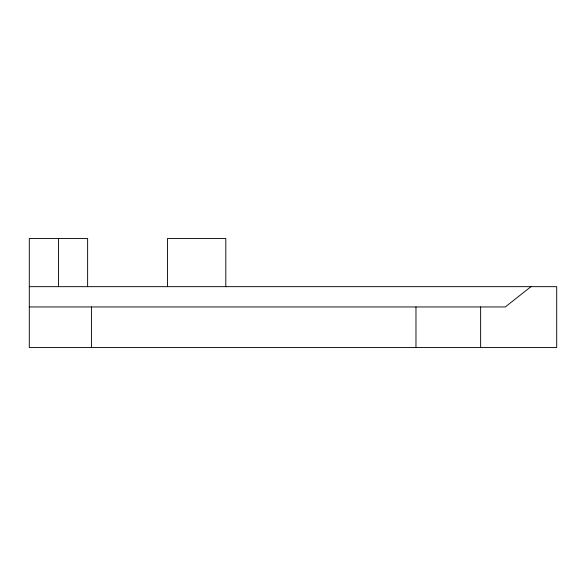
<?xml version="1.0" encoding="UTF-8"?>
<svg xmlns="http://www.w3.org/2000/svg" width="586" height="586" viewBox="0 0 586 586"><rect width="100%" height="100%" fill="white"/><g stroke="black" fill="none" stroke-linecap="round" stroke-linejoin="round"><path stroke-width="0.88" d="M530.989 286.664L505.271 306.947L29.3 306.947M29.3 286.664L556.7 286.664L556.7 347.513L29.3 347.513L29.3 238.487L87.622 238.487L87.622 286.664M480.63 306.947L480.63 347.513M415.972 306.947L415.972 347.513M225.808 286.664L225.808 238.487L167.486 238.487L167.486 286.664M91.423 306.947L91.423 347.513M58.461 238.487L58.461 286.664"/></g></svg>
